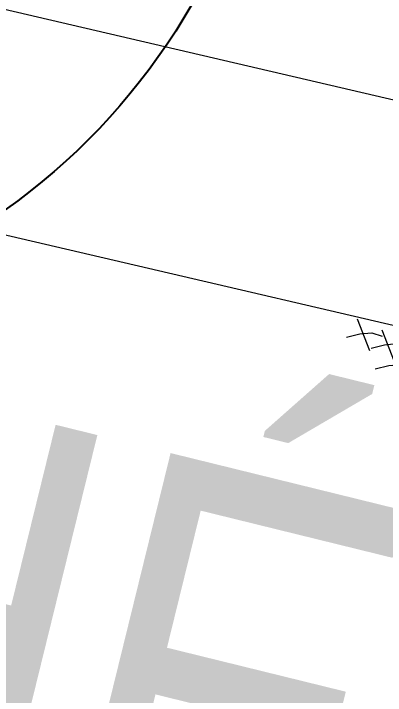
# Model space of a CAD drawing. Header units: millimetres. Extents: x 474016 to 477875, y 2288607 to 2292200.
# Drawn here: x 474217.44 to 474222.51, y 2289396.55 to 2289405.84 of the extents above; entities that cross this region are included whole.
import ezdxf
from ezdxf.enums import TextEntityAlignment as Align

# ---------------------------------------------------------------- set-up
doc = ezdxf.new("R2010")
doc.units = ezdxf.units.MM
doc.header["$LTSCALE"] = 50
for name, color, linetype, lineweight in [('EXT', 3, 'Continuous', 5), ('JARDINES', 98, 'Continuous', 13), ('vialidad', 5, 'Continuous', 13)]:
    doc.layers.add(name, color=color, linetype=linetype, lineweight=lineweight)
doc.styles.get("Standard").update_dxf_attribs({"font": 'arial.ttf'})

# ---------------------------------------------------------------- blocks, each defined once
blk = doc.blocks.new('Plarbol-031')
for points in [[(-2.619725, -1.56145), (-2.3974, -1.714525)], [(-2.609575, -1.729775), (-2.53525, -1.647825), (-2.4622, -1.58685), (-2.378975, -1.564625)], [(-2.408825, -1.523325), (-2.1865, -1.676425)], [(-2.398675, -1.691675), (-2.32435, -1.609725), (-2.2513, -1.548725), (-2.168075, -1.5265)], [(-2.27925, -1.809175), (-2.204925, -1.72725), (-2.131875, -1.66625), (-2.04865, -1.644025)]]:
    blk.add_lwpolyline(points)

msp = doc.modelspace()

# ---------------------------------------------------------------- linework, layer by layer
at = {"color": 3}
msp.add_circle((474212.228, 2289410.3523), 8.8128, dxfattribs=at)
at = {"layer": 'JARDINES'}
msp.add_lwpolyline([(474276.7628, 2289392.0519, -0.388075), (474276.0819, 2289389.1302), (474166.0309, 2289414.7773, -0.386646), (474166.7117, 2289417.699)], format="xyb", close=True, dxfattribs=at)

# ---------------------------------------------------------------- block references
at = {"layer": 'EXT', "xscale": 1.71989999994179, "yscale": 1.71989999994179, "zscale": 1.71989999994179, "rotation": 325.9356466897348}
msp.add_blockref('Plarbol-031', (474227.3637, 2289401.3794), dxfattribs=at)

# ---------------------------------------------------------------- texts
at = {"layer": 'vialidad', "color": 5, "width": 0.75}
msp.add_text('BALCHÉ', height=6, rotation=346.18127, dxfattribs=at).set_placement((474210.4013, 2289399.7793), align=Align.MIDDLE)

doc.saveas('drawing.dxf')
